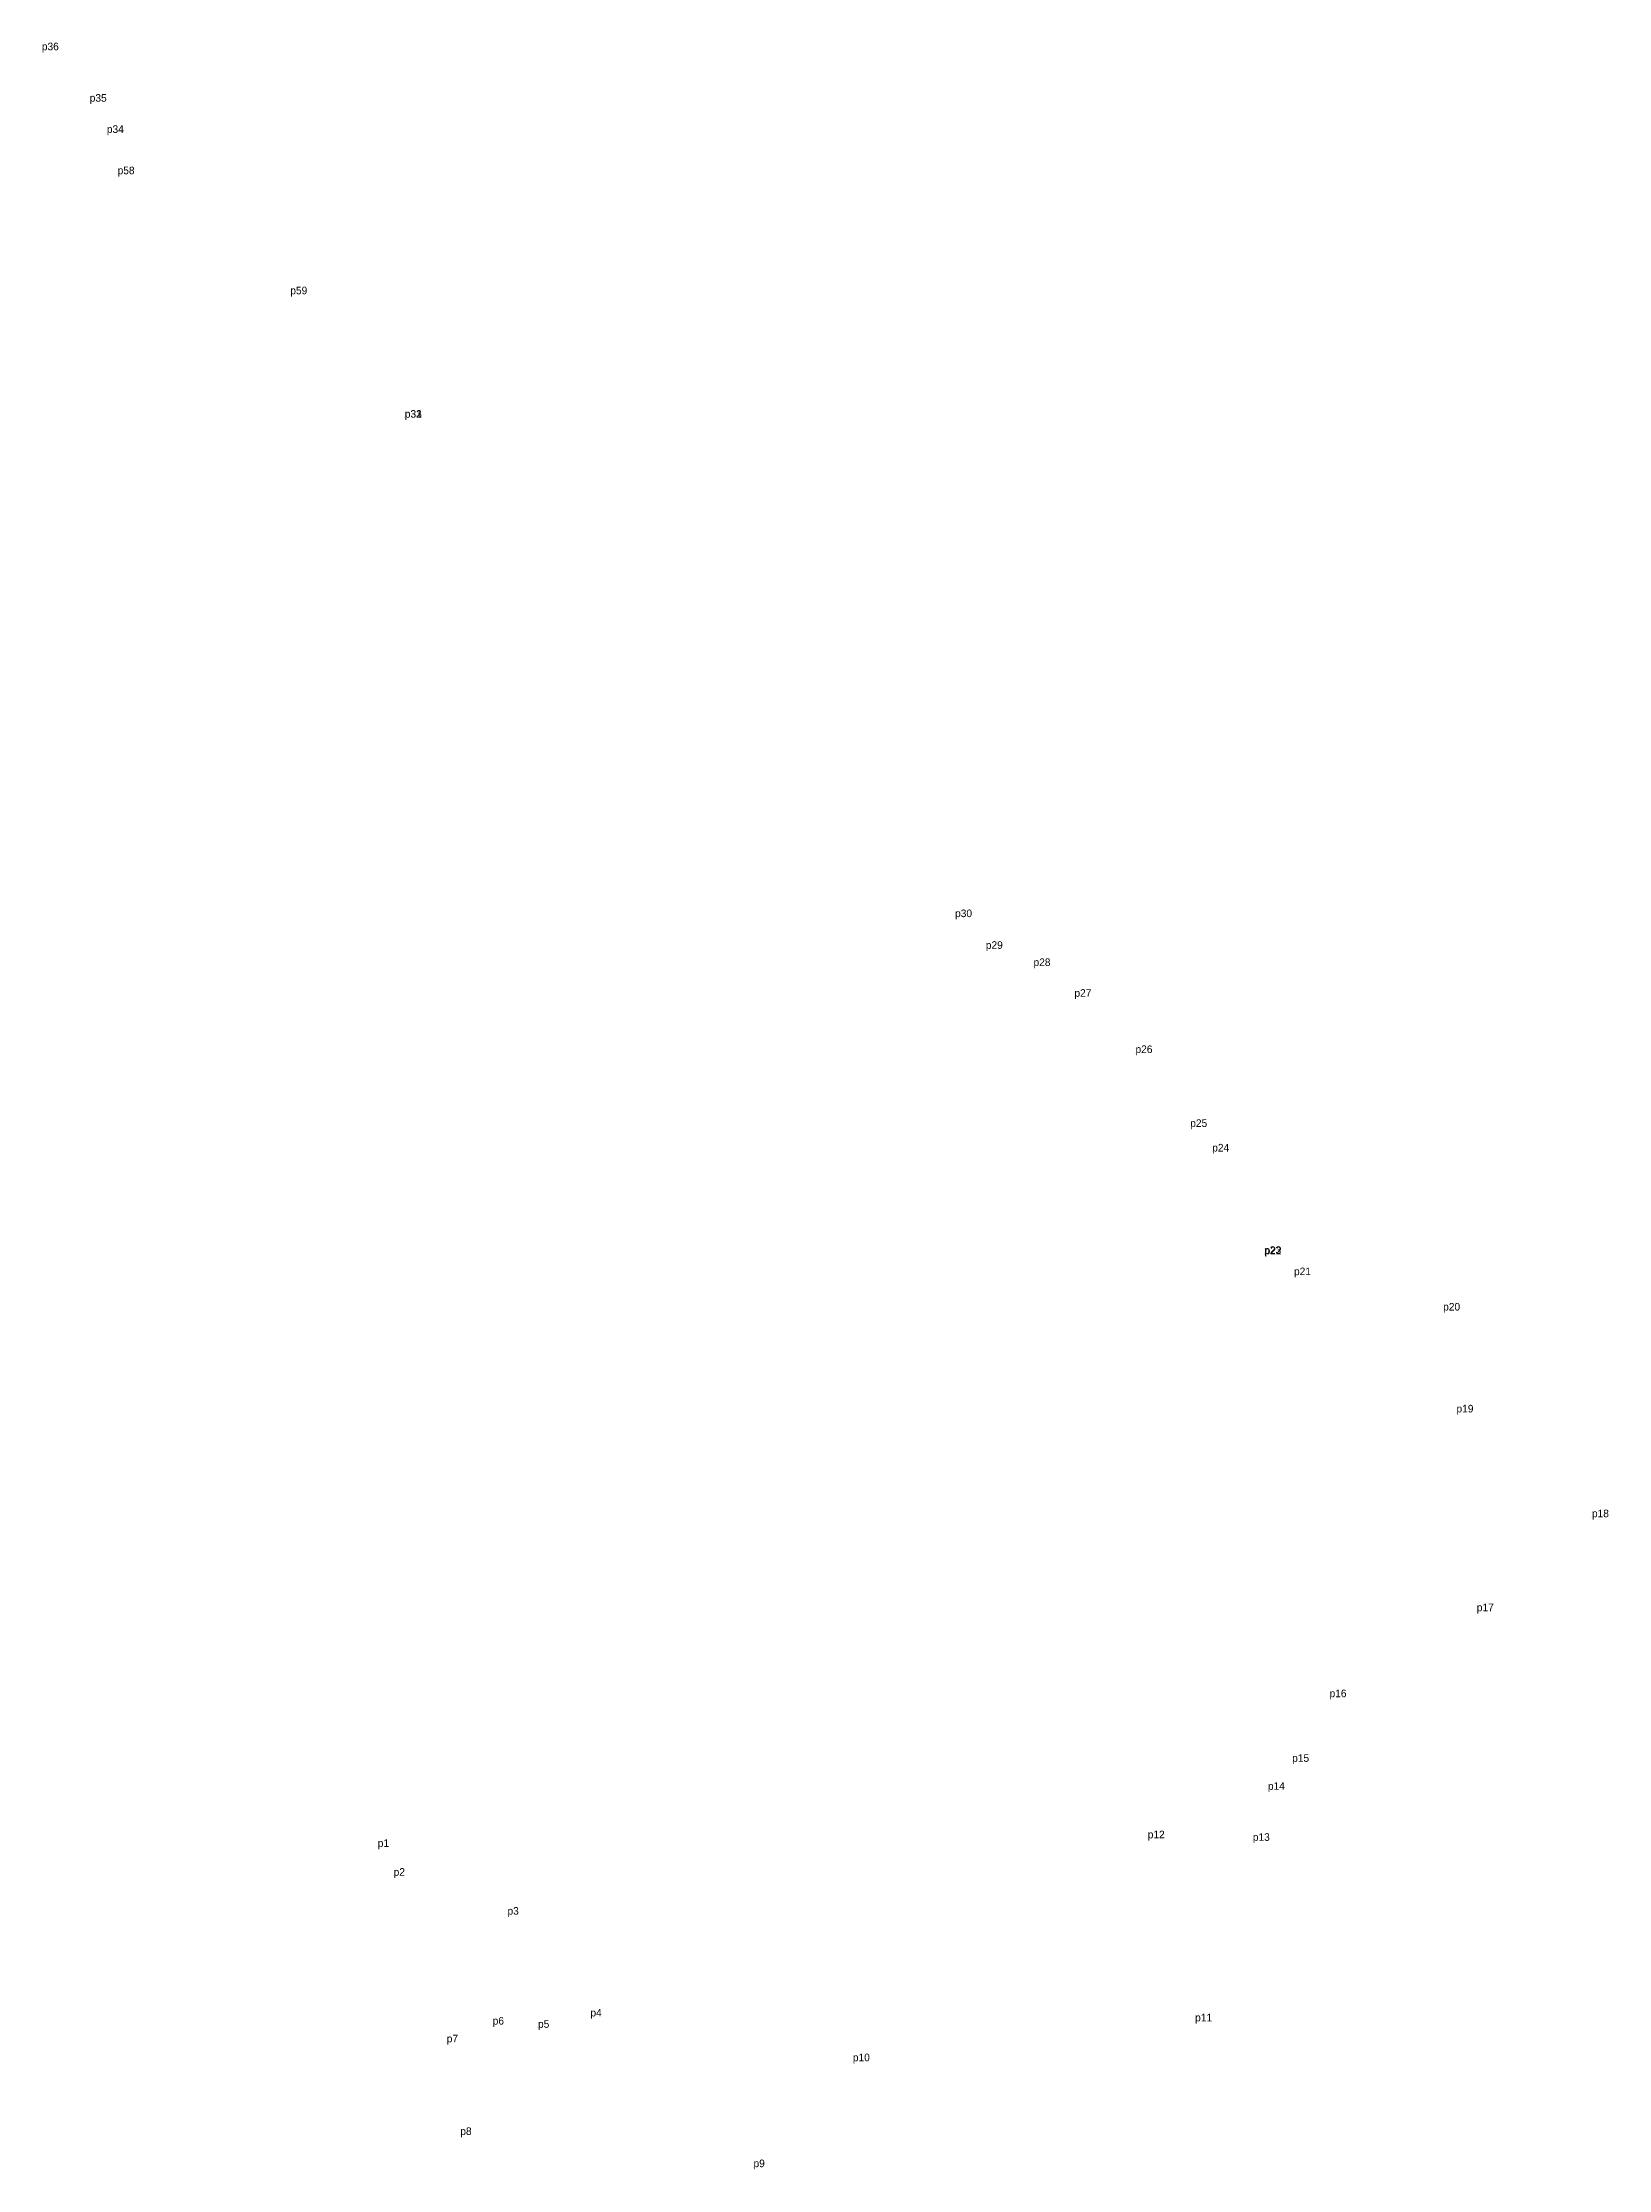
# Model space of a CAD drawing. Extents: x 537810 to 556033, y 1835585 to 1844419.
# Drawn here: x 555662 to 556033, y 1839989 to 1840493 of the extents above; entities that cross this region are included whole.
import ezdxf

# ---------------------------------------------------------------- set-up
doc = ezdxf.new("R2010")
doc.units = 0
doc.layers.add('Level 12', color=7, linetype='Continuous')
doc.layers.add('Level 7', color=7, linetype='Continuous')

msp = doc.modelspace()

# ---------------------------------------------------------------- linework, layer by layer
at = {"layer": 'Level 7'}
for p, q in [((555673.3, 1840479.33), (555673.3, 1840479.33)), ((555677.36, 1840471.94), (555677.36, 1840471.94)), ((555679.91, 1840462.15), (555679.91, 1840462.15)), ((555720.82, 1840433.7), (555720.82, 1840433.7)), ((555747.94, 1840404.46), (555747.94, 1840404.46)), ((555747.95, 1840404.47), (555747.95, 1840404.47)), ((555747.96, 1840404.46), (555747.96, 1840404.46)), ((555878.32, 1840286.13), (555878.32, 1840286.13)), ((555885.6, 1840278.62), (555885.6, 1840278.62)), ((555896.9, 1840274.54), (555896.9, 1840274.54)), ((555906.59, 1840267.26), (555906.59, 1840267.26)), ((555921.06, 1840253.93), (555921.06, 1840253.93)), ((555934.03, 1840236.42), (555934.03, 1840236.42)), ((555939.24, 1840230.6), (555939.24, 1840230.6)), ((555951.54, 1840206.35), (555951.54, 1840206.35)), ((555951.66, 1840206.23), (555951.66, 1840206.23)), ((555958.61, 1840201.3), (555958.61, 1840201.3)), ((555993.95, 1840192.92), (555993.95, 1840192.92)), ((555997.11, 1840168.78), (555997.11, 1840168.78)), ((556029.2, 1840143.95), (556029.2, 1840143.95)), ((556001.92, 1840121.68), (556001.92, 1840121.68)), ((555967.04, 1840101.31), (555967.04, 1840101.31)), ((555958.18, 1840086), (555958.18, 1840086)), ((555952.43, 1840079.36), (555952.43, 1840079.36)), ((555741.54, 1840065.83), (555741.54, 1840065.83)), ((555923.96, 1840067.88), (555923.96, 1840067.88)), ((555948.86, 1840067.28), (555948.86, 1840067.28)), ((555745.3, 1840059), (555745.3, 1840059)), ((555772.28, 1840049.77), (555772.28, 1840049.77)), ((555768.76, 1840023.74), (555768.76, 1840023.74)), ((555779.5, 1840022.98), (555779.5, 1840022.98)), ((555791.93, 1840025.66), (555791.93, 1840025.66)), ((555935.19, 1840024.51), (555935.19, 1840024.51)), ((555757.88, 1840019.53), (555757.88, 1840019.53)), ((555854.1, 1840015.05), (555854.1, 1840015.05)), ((555761.09, 1839997.58), (555761.09, 1839997.58)), ((555830.56, 1839989.96), (555830.56, 1839989.96))]:
    msp.add_line(p, q, dxfattribs=at)

# ---------------------------------------------------------------- texts
at = {"layer": 'Level 12'}
for s, p in [('p36', (555661.96, 1840491.52)), ('p35', (555673.3, 1840479.33)), ('p34', (555677.36, 1840471.94)), ('p58', (555679.91, 1840462.15)), ('p59', (555720.82, 1840433.7)), ('p31', (555747.94, 1840404.46)), ('p32', (555747.95, 1840404.47)), ('p33', (555747.96, 1840404.46)), ('p30', (555878.32, 1840286.13)), ('p29', (555885.6, 1840278.62)), ('p28', (555896.9, 1840274.54)), ('p27', (555906.59, 1840267.26)), ('p26', (555921.06, 1840253.93)), ('p25', (555934.03, 1840236.42)), ('p24', (555939.24, 1840230.6)), ('p23', (555951.54, 1840206.35)), ('p22', (555951.66, 1840206.23)), ('p21', (555958.61, 1840201.3)), ('p20', (555993.95, 1840192.92)), ('p19', (555997.11, 1840168.78)), ('p18', (556029.2, 1840143.95)), ('p17', (556001.92, 1840121.68)), ('p16', (555967.04, 1840101.31)), ('p15', (555958.18, 1840086)), ('p14', (555952.43, 1840079.36)), ('p12', (555923.96, 1840067.88)), ('p13', (555948.86, 1840067.28)), ('p1', (555741.54, 1840065.83)), ('p2', (555745.3, 1840059)), ('p3', (555772.28, 1840049.77)), ('p6', (555768.76, 1840023.74)), ('p5', (555779.5, 1840022.98)), ('p4', (555791.93, 1840025.66)), ('p11', (555935.19, 1840024.51)), ('p7', (555757.88, 1840019.53)), ('p10', (555854.1, 1840015.05)), ('p8', (555761.09, 1839997.58)), ('p9', (555830.56, 1839989.96))]:
    msp.add_text(s, height=1.8, dxfattribs=at).set_placement(p)

doc.saveas('drawing.dxf')
